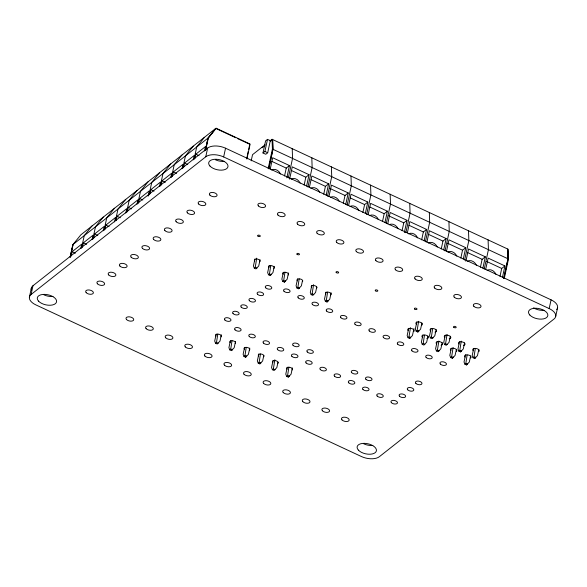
<?xml version="1.0" encoding="UTF-8"?>
<svg xmlns="http://www.w3.org/2000/svg" width="587" height="587" viewBox="0 0 587 587"><rect width="100%" height="100%" fill="white"/><g stroke="black" fill="none" stroke-linecap="round" stroke-linejoin="round"><path stroke-width="0.88" d="M216.199 334.106L214.695 341.04L215.546 343.234L216.508 342.478L217.784 334.15M230.412 340.724L228.915 347.665L229.759 349.859L230.728 349.096L232.004 340.776M244.625 347.35L243.128 354.284L243.979 356.478L244.94 355.722L246.217 347.394M254.934 259.006L253.43 265.94L254.281 268.134L255.25 267.378L256.717 258.155M258.845 353.968L257.341 360.902L258.192 363.104L259.153 362.34L260.43 354.012M269.147 265.625L267.65 272.559L268.494 274.76L269.462 273.997L270.739 265.669M273.058 360.587L271.554 367.528L272.405 369.722L273.373 368.959L274.841 359.743M283.36 272.243L281.863 279.185L282.714 281.378L283.675 280.615L284.952 272.295M287.27 367.213L285.774 374.146L286.617 376.34L287.586 375.585L288.863 367.257M297.58 278.869L296.075 285.803L296.927 287.997L297.888 287.241L299.165 278.913M311.792 285.487L310.296 292.421L311.139 294.623L312.108 293.86L313.575 284.644M326.005 292.113L324.508 299.047L325.359 301.241L326.321 300.485L327.597 292.157M408.713 328.338L407.165 335.5L408.016 337.694L408.978 336.938L410.445 327.715M416.873 321.903L415.325 329.065L416.176 331.259L417.137 330.503L418.612 321.28M422.926 334.964L421.378 342.118L422.229 344.32L423.19 343.556L424.467 335.228M431.093 328.529L429.545 335.691L430.388 337.885L431.357 337.121L432.634 328.801M437.139 341.583L435.591 348.744L436.442 350.938L437.41 350.175L438.878 340.959M445.306 335.148L443.757 342.309L444.608 344.503L445.57 343.747L447.037 334.524M451.359 348.201L449.811 355.362L450.655 357.556L451.623 356.801L453.091 347.577M459.518 341.773L457.97 348.927L458.821 351.129L459.782 350.366L461.25 341.142M465.572 354.827L464.024 361.988L464.875 364.182L465.836 363.419L467.113 355.098M473.731 348.392L472.183 355.553L473.034 357.747L474.002 356.984L475.272 348.663M29.46 296.853L31.346 288.114M551.068 299.832L549.175 308.571A13.332 6.985 12.2 0 1 554.018 319.012L379.356 456.701A13.332 6.985 12.2 0 1 361.453 456.547L35.932 304.924A13.332 6.985 12.2 0 1 31.089 294.476L32.982 285.737L207.644 148.056A13.332 6.985 12.2 0 1 225.547 148.203L551.068 299.832A13.332 6.985 12.2 0 1 556.667 309.554M70.088 257.216L72.781 244.772L80.837 234.837L215.722 128.414L235.717 137.732M70.315 256.945L73.001 244.5L207.959 138.114L215.722 128.414M70.389 256.981L73.081 244.537L72.781 244.772M71.159 256.093L72.113 251.706L81.747 244.104L80.801 248.499M81.556 248.081L84.249 235.629L92.005 225.936M82.407 247.23L83.354 242.842L92.995 235.24L92.049 239.628M92.805 239.21L95.498 226.765L103.253 217.065M93.656 238.366L94.602 233.978L104.244 226.377L103.297 230.764M104.053 230.346L106.746 217.902L114.502 208.202M104.904 229.495L105.851 225.107L115.492 217.513L114.538 221.901M115.492 220.595L117.987 209.038L125.743 199.338M116.145 220.631L117.099 216.243L126.741 208.642L125.787 213.037M126.543 212.619L129.235 200.167L136.991 190.474M127.394 211.768L128.348 207.38L137.982 199.778L137.035 204.166M137.791 203.748L140.484 191.303L148.24 181.603M138.642 202.904L139.589 198.516L149.23 190.914L148.093 196.183M149.039 194.884L151.732 182.44L159.488 172.739M149.89 194.033L150.837 189.645L160.478 182.051L159.532 186.439M160.288 186.02L162.973 173.576L170.736 163.876M161.131 185.169L162.085 180.781L171.727 173.18L170.773 177.575M171.529 177.157L174.222 164.705L181.977 155.012M172.38 176.305L173.334 171.918L182.968 164.316L182.021 168.704M182.777 168.286L185.47 155.841L193.226 146.141M183.628 167.442L184.575 163.054L194.216 155.452L193.27 159.84M194.026 159.422L196.718 146.977L204.474 137.277M194.877 158.571L195.823 154.183L205.465 146.589L204.518 150.976M205.274 150.558L207.959 138.114M205.347 150.595L208.04 138.15L216.097 128.215L250.128 144.064L246.885 159.062M205.648 150.36L208.341 137.916L216.097 128.215M31.089 294.476L205.758 156.795L207.644 148.056M549.175 308.571L223.654 156.942L225.547 148.203M246.782 158.417L248.228 151.321M248.683 149.597L249.563 145.15M251.192 160.86L252.527 154.682L265.089 144.784M221.336 334.817L219.986 341.084L217.227 344.019L215.546 343.234M262.976 152.972L265.588 140.88L267.518 139.354L270.313 140.66L267.701 152.752L265.772 154.271L262.976 152.972L264.898 151.453L267.518 139.354M268.171 168.601L272.405 149.047L272.067 139.28L508.159 249.248L508.496 259.014L504.262 278.576M270.203 169.159L272.676 157.749L289.464 165.563L286.808 177.854M235.556 341.443L234.198 347.709L231.439 350.637L229.759 349.859M260.07 259.718L258.72 265.984L255.961 268.919L254.281 268.134M284.541 175.997L286.251 168.102L289.464 165.563M249.768 348.062L248.411 354.328L245.652 357.263L243.979 356.478M288.327 177.934L292.553 158.373L292.216 148.614M289.604 179.16L292.26 166.869L309.048 174.691L306.583 186.101M274.29 266.344L272.933 272.603L270.174 275.538L268.494 274.76M263.79 355.583L262.631 360.946L259.872 363.881L258.192 363.104M304.125 185.125L305.834 177.223L309.048 174.691M288.503 272.962L287.146 279.229L284.394 282.164L282.714 281.378M307.918 187.062L312.145 167.5L311.807 157.734M309.378 187.407L311.851 175.99L328.639 183.812L326.167 195.222M278.003 362.201L276.844 367.572L274.085 370.507L272.405 369.722M302.525 280.476L301.366 285.847L298.607 288.782L296.927 287.997M323.716 194.246L325.425 186.343L328.639 183.812M327.502 196.183L331.728 176.621L331.391 166.855M328.969 196.528L331.435 185.118L348.223 192.94L345.758 204.349M292.414 367.924L291.057 374.19L288.298 377.125L286.617 376.34M316.738 287.102L315.579 292.473L312.82 295.4L311.139 294.623M343.3 203.366L345.009 195.471L348.223 192.94M347.093 205.303L351.32 185.749L350.982 175.983M348.553 205.648L351.019 194.238L367.814 202.06L365.341 213.47M331.149 292.825L329.791 299.091L327.032 302.026L325.359 301.241M362.891 212.494L364.6 204.592L367.814 202.06M366.677 214.431L370.903 194.869L370.566 185.103M368.144 214.776L370.61 203.366L387.398 211.188L384.933 222.598M382.475 221.615L384.184 213.719L387.398 211.188M386.268 223.552L390.494 203.997L390.157 194.231M387.728 223.896L390.194 212.487L406.989 220.308L404.333 232.599M402.066 230.742L403.775 222.84L406.989 220.308M405.852 232.679L410.078 213.118L409.741 203.351M407.319 233.024L409.785 221.615L426.573 229.429L424.108 240.839M421.649 239.863L423.359 231.968L426.573 229.429M425.443 241.8L429.669 222.246L429.332 212.479M426.903 242.145L429.368 230.735L446.164 238.557L443.691 249.967M413.952 328.61L412.448 335.544L409.689 338.479L408.016 337.694M421.921 323.041L420.615 329.109L417.856 332.044L416.176 331.259M441.241 248.991L442.95 241.088L446.164 238.557M445.027 250.928L449.253 231.366L448.916 221.6M427.974 336.094L426.668 342.162L423.909 345.097L422.229 344.32M446.494 251.273L448.96 239.856L465.748 247.677L463.282 259.087M436.141 329.659L434.828 335.735L432.069 338.662L430.388 337.885M442.194 342.72L440.881 348.788L438.122 351.723L436.442 350.938M460.824 258.111L462.534 250.209L465.748 247.677M464.618 260.048L468.844 240.487L468.507 230.72M465.887 261.274L468.543 248.983L485.339 256.805L482.866 268.215M450.354 336.285L449.04 342.353L446.281 345.288L444.608 344.503M456.407 349.338L455.094 355.406L452.335 358.341L450.655 357.556M480.415 267.232L482.125 259.337L485.339 256.805M464.566 342.903L463.26 348.972L460.502 351.907L458.821 351.129M484.202 269.169L488.428 249.614L488.091 239.848M485.669 269.514L488.135 258.104L504.923 265.926L502.457 277.335M470.62 355.957L469.307 362.032L466.555 364.96L464.875 364.182M478.787 349.529L477.473 355.597L474.714 358.532L473.034 357.747M499.999 276.36L501.709 268.457L504.923 265.926M503.741 278.333L507.975 258.772L507.638 249.005L508.019 258.735L503.793 278.297M555.654 316.642L557.54 307.904M270.174 275.538L271.003 274.129M231.439 350.637L232.269 349.228M284.394 282.164L285.223 280.747M245.652 357.263L246.481 355.847M298.607 288.782L299.436 287.366M259.872 363.881L260.701 362.473M327.032 302.026L327.862 300.61M288.298 377.125L289.127 375.709M409.689 338.479L410.526 337.063M417.856 332.044L418.685 330.628M452.335 358.341L453.164 356.925M460.502 351.907L461.331 350.49M466.555 364.96L467.384 363.551M474.714 358.532L475.543 357.116M269.969 140.931L272.067 139.28M262.118 147.777L264.957 145.539M270.49 141.174L272.632 139.486L272.97 149.252L268.743 168.814L272.926 149.289L272.588 139.523M272.405 149.047L508.496 259.014M237.383 138.503L249.754 144.263M264.898 151.453L267.701 152.752M271.854 161.396L286.251 168.102M291.445 170.516L305.834 177.223M311.029 179.644L325.425 186.343M329.821 188.398L345.009 195.471M350.204 197.892L364.6 204.592M369.795 207.013L384.184 213.719M388.579 215.767L403.775 222.84M408.97 225.261L423.359 231.968M428.554 234.382L442.95 241.088M447.345 243.135L462.534 250.209M467.729 252.63L482.125 259.337M486.52 261.384L501.709 268.457M195.823 154.183L199.022 155.672M184.575 163.054L187.774 164.543M173.334 171.918L176.526 173.407M162.085 180.781L165.285 182.271M150.837 189.645L154.036 191.135M139.589 198.516L142.788 200.006M417.137 330.503L418.817 331.281M431.357 337.121L433.03 337.907M445.57 343.747L447.25 344.525M459.782 350.366L461.463 351.151M474.002 356.984L475.675 357.769M408.978 336.938L410.658 337.716M423.19 343.556L424.871 344.342M437.41 350.175L439.083 350.96M451.623 356.801L453.303 357.578M465.836 363.419L467.516 364.204M128.348 207.38L131.539 208.869M255.25 267.378L256.923 268.156M269.462 273.997L271.143 274.782M283.675 280.615L285.355 281.4M297.888 287.241L299.568 288.019M312.108 293.86L313.781 294.645M326.321 300.485L328.001 301.263M117.099 216.243L120.298 217.733M105.851 225.107L109.05 226.597M94.602 233.978L97.802 235.468M83.354 242.842L86.553 244.331M72.113 251.706L75.312 253.195M216.508 342.478L218.188 343.256M230.728 349.096L232.401 349.881M244.94 355.722L246.621 356.5M259.153 362.34L260.833 363.126M273.373 368.959L275.046 369.744M287.586 375.585L289.266 376.362M372.796 445.43A9.84 5.158 12.2 0 1 363.845 443.853M287.087 369.216A2.92 1.526 12.2 0 1 289.567 367.264A2.92 1.526 12.2 0 1 292.062 369.979M52.962 296.457A9.84 5.158 12.2 0 1 44.01 294.872M254.751 261.01A2.92 1.526 12.2 0 1 257.223 259.05A2.92 1.526 12.2 0 1 259.725 261.773M544.193 310.318A9.84 5.158 12.2 0 1 533.612 307.852M224.359 161.344A9.84 5.158 12.2 0 1 215.407 159.767M268.963 267.628A2.92 1.526 12.2 0 1 271.443 265.676A2.92 1.526 12.2 0 1 273.938 268.391M283.176 274.246A2.92 1.526 12.2 0 1 285.656 272.295A2.92 1.526 12.2 0 1 288.151 275.01M297.396 280.872A2.92 1.526 12.2 0 1 299.869 278.92A2.92 1.526 12.2 0 1 302.371 281.635M311.609 287.491A2.92 1.526 12.2 0 1 314.089 285.539A2.92 1.526 12.2 0 1 316.584 288.254M325.822 294.109A2.92 1.526 12.2 0 1 328.302 292.157A2.92 1.526 12.2 0 1 330.797 294.879M464.992 357.109A3.331 1.746 12.2 0 1 467.817 354.878A3.331 1.746 12.2 0 1 470.664 357.982M473.151 350.674A3.331 1.746 12.2 0 1 475.976 348.443A3.331 1.746 12.2 0 1 478.831 351.547M450.772 350.483A3.331 1.746 12.2 0 1 453.604 348.26A3.331 1.746 12.2 0 1 456.451 351.356M458.939 344.055A3.331 1.746 12.2 0 1 460.127 341.81A3.331 1.746 12.2 0 1 464.603 343.146A3.331 1.746 12.2 0 1 463.414 345.391M436.559 343.865A3.331 1.746 12.2 0 1 437.748 341.619A3.331 1.746 12.2 0 1 442.231 342.962A3.331 1.746 12.2 0 1 441.042 345.2M444.719 337.43A3.331 1.746 12.2 0 1 445.907 335.192A3.331 1.746 12.2 0 1 450.39 336.527A3.331 1.746 12.2 0 1 449.202 338.765M422.347 337.246A3.331 1.746 12.2 0 1 423.535 335.001A3.331 1.746 12.2 0 1 428.011 336.336A3.331 1.746 12.2 0 1 426.822 338.582M272.874 362.59A2.92 1.526 12.2 0 1 275.347 360.638A2.92 1.526 12.2 0 1 277.849 363.353M205.758 156.795A13.332 6.985 12.2 0 1 223.654 156.942M31.353 289.971A13.332 6.985 12.2 0 1 32.982 285.737M244.441 349.353A2.92 1.526 12.2 0 1 246.922 347.394A2.92 1.526 12.2 0 1 249.416 350.116M258.662 355.971A2.92 1.526 12.2 0 1 261.134 354.02A2.92 1.526 12.2 0 1 263.629 356.735M216.016 336.109A2.92 1.526 12.2 0 1 218.489 334.157A2.92 1.526 12.2 0 1 220.991 336.872M230.229 342.727A2.92 1.526 12.2 0 1 232.709 340.776A2.92 1.526 12.2 0 1 235.204 343.49M430.506 330.811A3.331 1.746 12.2 0 1 431.694 328.566A3.331 1.746 12.2 0 1 436.178 329.909A3.331 1.746 12.2 0 1 434.989 332.147M408.126 330.62A3.331 1.746 12.2 0 1 410.959 328.39A3.331 1.746 12.2 0 1 413.806 331.494M416.293 324.185A3.331 1.746 12.2 0 1 419.118 321.962A3.331 1.746 12.2 0 1 421.972 325.059M487.078 270.416A6.56 5.129 51.8 0 1 496 274.356M467.494 261.288A6.56 5.129 51.8 0 1 476.409 265.236M447.903 252.168A6.56 5.129 51.8 0 1 456.825 256.108M428.319 243.04A6.56 5.129 51.8 0 1 437.234 246.988M408.728 233.919A6.56 5.129 51.8 0 1 417.651 237.867M389.144 224.799A6.56 5.129 51.8 0 1 398.059 228.739M369.553 215.671A6.56 5.129 51.8 0 1 378.476 219.619M349.969 206.551A6.56 5.129 51.8 0 1 358.884 210.491M330.378 197.423A6.56 5.129 51.8 0 1 339.301 201.37M310.794 188.302A6.56 5.129 51.8 0 1 319.71 192.243M291.203 179.174A6.56 5.129 51.8 0 1 300.126 183.122M271.62 170.054A6.56 5.129 51.8 0 1 280.535 174.001M322.388 410.761A3.933 2.062 12.2 0 0 329.094 411.788A3.933 2.062 12.2 0 0 325.726 408.126A3.933 2.062 12.2 0 0 322.388 410.761M358.4 450.126A9.84 5.158 12.2 0 0 375.166 452.702A9.84 5.158 12.2 0 0 366.75 443.545A9.84 5.158 12.2 0 0 358.4 450.126M38.566 301.146A9.84 5.158 12.2 0 0 55.332 303.721A9.84 5.158 12.2 0 0 46.916 294.571A9.84 5.158 12.2 0 0 38.566 301.146M529.804 315.014A9.84 5.158 12.2 0 0 546.57 317.589A9.84 5.158 12.2 0 0 538.147 308.432A9.84 5.158 12.2 0 0 529.804 315.014M209.963 166.04A9.84 5.158 12.2 0 0 226.729 168.616A9.84 5.158 12.2 0 0 218.313 159.459A9.84 5.158 12.2 0 0 209.963 166.04M257.869 236.025A1.335 0.697 12.2 0 0 260.136 236.378A1.335 0.697 12.2 0 0 258.999 235.138A1.335 0.697 12.2 0 0 257.869 236.025M297.044 254.274A1.335 0.697 12.2 0 0 299.311 254.619A1.335 0.697 12.2 0 0 298.174 253.386A1.335 0.697 12.2 0 0 297.044 254.274M336.219 272.522A1.335 0.697 12.2 0 0 338.486 272.867A1.335 0.697 12.2 0 0 337.349 271.627A1.335 0.697 12.2 0 0 336.219 272.522M375.394 290.77A1.335 0.697 12.2 0 0 377.661 291.115A1.335 0.697 12.2 0 0 376.524 289.875A1.335 0.697 12.2 0 0 375.394 290.77M414.569 309.011A1.335 0.697 12.2 0 0 416.836 309.364A1.335 0.697 12.2 0 0 415.699 308.124A1.335 0.697 12.2 0 0 414.569 309.011M453.744 327.26A1.335 0.697 12.2 0 0 456.011 327.612A1.335 0.697 12.2 0 0 454.874 326.372A1.335 0.697 12.2 0 0 453.744 327.26M283.983 291.218A3.331 1.746 12.2 0 0 289.662 292.091A3.331 1.746 12.2 0 0 286.808 288.995A3.331 1.746 12.2 0 0 283.983 291.218M298.196 297.844A3.331 1.746 12.2 0 0 303.875 298.71A3.331 1.746 12.2 0 0 301.028 295.613A3.331 1.746 12.2 0 0 298.196 297.844M312.416 304.462A3.331 1.746 12.2 0 0 318.088 305.335A3.331 1.746 12.2 0 0 315.241 302.232A3.331 1.746 12.2 0 0 312.416 304.462M326.629 311.081A3.331 1.746 12.2 0 0 332.308 311.954A3.331 1.746 12.2 0 0 329.454 308.857A3.331 1.746 12.2 0 0 326.629 311.081M340.842 317.706A3.331 1.746 12.2 0 0 346.521 318.58A3.331 1.746 12.2 0 0 343.674 315.476A3.331 1.746 12.2 0 0 340.842 317.706M355.054 324.325A3.331 1.746 12.2 0 0 360.734 325.198A3.331 1.746 12.2 0 0 357.887 322.094A3.331 1.746 12.2 0 0 355.054 324.325M369.274 330.951A3.331 1.746 12.2 0 0 374.954 331.816A3.331 1.746 12.2 0 0 372.099 328.72A3.331 1.746 12.2 0 0 369.274 330.951M383.487 337.569A3.331 1.746 12.2 0 0 389.166 338.442A3.331 1.746 12.2 0 0 386.312 335.338A3.331 1.746 12.2 0 0 383.487 337.569M397.7 344.187A3.331 1.746 12.2 0 0 403.379 345.061A3.331 1.746 12.2 0 0 400.532 341.964A3.331 1.746 12.2 0 0 397.7 344.187M411.92 350.813A3.331 1.746 12.2 0 0 417.599 351.679A3.331 1.746 12.2 0 0 414.745 348.583A3.331 1.746 12.2 0 0 411.92 350.813M426.133 357.432A3.331 1.746 12.2 0 0 431.812 358.305A3.331 1.746 12.2 0 0 428.958 355.201A3.331 1.746 12.2 0 0 426.133 357.432M440.345 364.05A3.331 1.746 12.2 0 0 446.025 364.923A3.331 1.746 12.2 0 0 443.178 361.827A3.331 1.746 12.2 0 0 440.345 364.05M391.375 402.653A3.331 1.746 12.2 0 0 397.054 403.526A3.331 1.746 12.2 0 0 394.2 400.429A3.331 1.746 12.2 0 0 391.375 402.653M377.162 396.034A3.331 1.746 12.2 0 0 382.841 396.907A3.331 1.746 12.2 0 0 379.987 393.804A3.331 1.746 12.2 0 0 377.162 396.034M362.949 389.416A3.331 1.746 12.2 0 0 368.621 390.289A3.331 1.746 12.2 0 0 365.774 387.185A3.331 1.746 12.2 0 0 362.949 389.416M348.729 382.79A3.331 1.746 12.2 0 0 354.409 383.663A3.331 1.746 12.2 0 0 351.562 380.567A3.331 1.746 12.2 0 0 348.729 382.79M334.517 376.172A3.331 1.746 12.2 0 0 340.196 377.045A3.331 1.746 12.2 0 0 337.342 373.941A3.331 1.746 12.2 0 0 334.517 376.172M320.304 369.553A3.331 1.746 12.2 0 0 325.983 370.419A3.331 1.746 12.2 0 0 323.129 367.323A3.331 1.746 12.2 0 0 320.304 369.553M306.084 362.927A3.331 1.746 12.2 0 0 311.763 363.801A3.331 1.746 12.2 0 0 308.916 360.697A3.331 1.746 12.2 0 0 306.084 362.927M291.871 356.309A3.331 1.746 12.2 0 0 297.55 357.182A3.331 1.746 12.2 0 0 294.696 354.078A3.331 1.746 12.2 0 0 291.871 356.309M302.797 401.64A3.933 2.062 12.2 0 0 309.503 402.667A3.933 2.062 12.2 0 0 306.135 399.006A3.933 2.062 12.2 0 0 302.797 401.64M277.658 349.683A3.331 1.746 12.2 0 0 283.338 350.556A3.331 1.746 12.2 0 0 280.483 347.46A3.331 1.746 12.2 0 0 277.658 349.683M263.446 343.065A3.331 1.746 12.2 0 0 269.117 343.938A3.331 1.746 12.2 0 0 266.271 340.834A3.331 1.746 12.2 0 0 263.446 343.065M249.226 336.446A3.331 1.746 12.2 0 0 254.905 337.32A3.331 1.746 12.2 0 0 252.058 334.216A3.331 1.746 12.2 0 0 249.226 336.446M235.013 329.821A3.331 1.746 12.2 0 0 240.692 330.694A3.331 1.746 12.2 0 0 237.838 327.597A3.331 1.746 12.2 0 0 235.013 329.821M415.86 383.355A3.331 1.746 12.2 0 0 421.539 384.228A3.331 1.746 12.2 0 0 418.692 381.124A3.331 1.746 12.2 0 0 415.86 383.355M307.272 351.965A3.331 1.746 12.2 0 0 312.952 352.838A3.331 1.746 12.2 0 0 310.097 349.735A3.331 1.746 12.2 0 0 307.272 351.965M293.06 345.347A3.331 1.746 12.2 0 0 298.739 346.213A3.331 1.746 12.2 0 0 295.885 343.116A3.331 1.746 12.2 0 0 293.06 345.347M407.701 389.79A3.331 1.746 12.2 0 0 413.38 390.663A3.331 1.746 12.2 0 0 410.526 387.559A3.331 1.746 12.2 0 0 407.701 389.79M365.914 379.275A3.331 1.746 12.2 0 0 371.593 380.149A3.331 1.746 12.2 0 0 368.739 377.052A3.331 1.746 12.2 0 0 365.914 379.275M399.534 396.225A3.331 1.746 12.2 0 0 405.213 397.091A3.331 1.746 12.2 0 0 402.366 393.994A3.331 1.746 12.2 0 0 399.534 396.225M351.701 372.657A3.331 1.746 12.2 0 0 357.373 373.53A3.331 1.746 12.2 0 0 354.526 370.426A3.331 1.746 12.2 0 0 351.701 372.657M265.691 287.813A3.331 1.746 12.2 0 0 271.363 288.687A3.331 1.746 12.2 0 0 268.516 285.59A3.331 1.746 12.2 0 0 265.691 287.813M257.524 294.248A3.331 1.746 12.2 0 0 263.203 295.122A3.331 1.746 12.2 0 0 260.357 292.018A3.331 1.746 12.2 0 0 257.524 294.248M224.88 319.988A3.331 1.746 12.2 0 0 230.559 320.854A3.331 1.746 12.2 0 0 227.705 317.758A3.331 1.746 12.2 0 0 224.88 319.988M241.206 307.118A3.331 1.746 12.2 0 0 246.878 307.992A3.331 1.746 12.2 0 0 244.031 304.888A3.331 1.746 12.2 0 0 241.206 307.118M233.039 313.553A3.331 1.746 12.2 0 0 238.718 314.427A3.331 1.746 12.2 0 0 235.864 311.323A3.331 1.746 12.2 0 0 233.039 313.553M249.365 300.683A3.331 1.746 12.2 0 0 255.044 301.557A3.331 1.746 12.2 0 0 252.19 298.453A3.331 1.746 12.2 0 0 249.365 300.683M258.368 205.912A3.933 2.062 12.2 0 0 265.075 206.947A3.933 2.062 12.2 0 0 261.707 203.278A3.933 2.062 12.2 0 0 258.368 205.912M277.952 215.04A3.933 2.062 12.2 0 0 284.658 216.067A3.933 2.062 12.2 0 0 281.298 212.406A3.933 2.062 12.2 0 0 277.952 215.04M297.543 224.161A3.933 2.062 12.2 0 0 304.249 225.188A3.933 2.062 12.2 0 0 300.882 221.526A3.933 2.062 12.2 0 0 297.543 224.161M317.127 233.281A3.933 2.062 12.2 0 0 323.833 234.316A3.933 2.062 12.2 0 0 320.473 230.654A3.933 2.062 12.2 0 0 317.127 233.281M336.718 242.409A3.933 2.062 12.2 0 0 343.424 243.436A3.933 2.062 12.2 0 0 340.056 239.775A3.933 2.062 12.2 0 0 336.718 242.409M356.302 251.53A3.933 2.062 12.2 0 0 363.008 252.564A3.933 2.062 12.2 0 0 359.648 248.903A3.933 2.062 12.2 0 0 356.302 251.53M375.893 260.657A3.933 2.062 12.2 0 0 382.599 261.685A3.933 2.062 12.2 0 0 379.231 258.023A3.933 2.062 12.2 0 0 375.893 260.657M395.477 269.778A3.933 2.062 12.2 0 0 402.183 270.812A3.933 2.062 12.2 0 0 398.822 267.144A3.933 2.062 12.2 0 0 395.477 269.778M415.068 278.906A3.933 2.062 12.2 0 0 421.774 279.933A3.933 2.062 12.2 0 0 418.406 276.272A3.933 2.062 12.2 0 0 415.068 278.906M434.651 288.026A3.933 2.062 12.2 0 0 441.358 289.053A3.933 2.062 12.2 0 0 437.997 285.392A3.933 2.062 12.2 0 0 434.651 288.026M454.243 297.147A3.933 2.062 12.2 0 0 460.949 298.181A3.933 2.062 12.2 0 0 457.581 294.52A3.933 2.062 12.2 0 0 454.243 297.147M473.826 306.275A3.933 2.062 12.2 0 0 480.533 307.302A3.933 2.062 12.2 0 0 477.172 303.64A3.933 2.062 12.2 0 0 473.826 306.275M341.972 419.881A3.933 2.062 12.2 0 0 348.678 420.916A3.933 2.062 12.2 0 0 345.31 417.254A3.933 2.062 12.2 0 0 341.972 419.881M283.213 392.512A3.933 2.062 12.2 0 0 289.919 393.547A3.933 2.062 12.2 0 0 286.551 389.878A3.933 2.062 12.2 0 0 283.213 392.512M263.622 383.392A3.933 2.062 12.2 0 0 270.328 384.419A3.933 2.062 12.2 0 0 266.96 380.758A3.933 2.062 12.2 0 0 263.622 383.392M244.038 374.264A3.933 2.062 12.2 0 0 250.744 375.298A3.933 2.062 12.2 0 0 247.376 371.637A3.933 2.062 12.2 0 0 244.038 374.264M224.447 365.143A3.933 2.062 12.2 0 0 231.153 366.171A3.933 2.062 12.2 0 0 227.785 362.509A3.933 2.062 12.2 0 0 224.447 365.143M204.863 356.015A3.933 2.062 12.2 0 0 211.569 357.05A3.933 2.062 12.2 0 0 208.202 353.389A3.933 2.062 12.2 0 0 204.863 356.015M185.272 346.895A3.933 2.062 12.2 0 0 191.978 347.922A3.933 2.062 12.2 0 0 188.61 344.261A3.933 2.062 12.2 0 0 185.272 346.895M165.688 337.774A3.933 2.062 12.2 0 0 172.395 338.802A3.933 2.062 12.2 0 0 169.027 335.14A3.933 2.062 12.2 0 0 165.688 337.774M146.097 328.647A3.933 2.062 12.2 0 0 152.803 329.681A3.933 2.062 12.2 0 0 149.436 326.012A3.933 2.062 12.2 0 0 146.097 328.647M126.513 319.526A3.933 2.062 12.2 0 0 133.22 320.553A3.933 2.062 12.2 0 0 129.852 316.892A3.933 2.062 12.2 0 0 126.513 319.526M86.172 292.649A3.933 2.062 12.2 0 0 92.878 293.683A3.933 2.062 12.2 0 0 89.51 290.015A3.933 2.062 12.2 0 0 86.172 292.649M97.42 283.785A3.933 2.062 12.2 0 0 104.126 284.812A3.933 2.062 12.2 0 0 100.759 281.151A3.933 2.062 12.2 0 0 97.42 283.785M108.668 274.921A3.933 2.062 12.2 0 0 115.375 275.949A3.933 2.062 12.2 0 0 112.007 272.287A3.933 2.062 12.2 0 0 108.668 274.921M119.909 266.05A3.933 2.062 12.2 0 0 126.616 267.085A3.933 2.062 12.2 0 0 123.248 263.424A3.933 2.062 12.2 0 0 119.909 266.05M131.158 257.187A3.933 2.062 12.2 0 0 137.864 258.221A3.933 2.062 12.2 0 0 134.496 254.553A3.933 2.062 12.2 0 0 131.158 257.187M142.406 248.323A3.933 2.062 12.2 0 0 149.113 249.35A3.933 2.062 12.2 0 0 145.745 245.689A3.933 2.062 12.2 0 0 142.406 248.323M153.655 239.459A3.933 2.062 12.2 0 0 160.361 240.487A3.933 2.062 12.2 0 0 156.993 236.825A3.933 2.062 12.2 0 0 153.655 239.459M164.896 230.588A3.933 2.062 12.2 0 0 171.602 231.623A3.933 2.062 12.2 0 0 168.234 227.961A3.933 2.062 12.2 0 0 164.896 230.588M176.144 221.725A3.933 2.062 12.2 0 0 182.85 222.759A3.933 2.062 12.2 0 0 179.483 219.09A3.933 2.062 12.2 0 0 176.144 221.725M187.392 212.861A3.933 2.062 12.2 0 0 194.099 213.888A3.933 2.062 12.2 0 0 190.731 210.227A3.933 2.062 12.2 0 0 187.392 212.861M198.641 203.997A3.933 2.062 12.2 0 0 205.347 205.024A3.933 2.062 12.2 0 0 201.979 201.363A3.933 2.062 12.2 0 0 198.641 203.997M209.882 195.126A3.933 2.062 12.2 0 0 216.588 196.161A3.933 2.062 12.2 0 0 213.228 192.499A3.933 2.062 12.2 0 0 209.882 195.126"/></g></svg>
